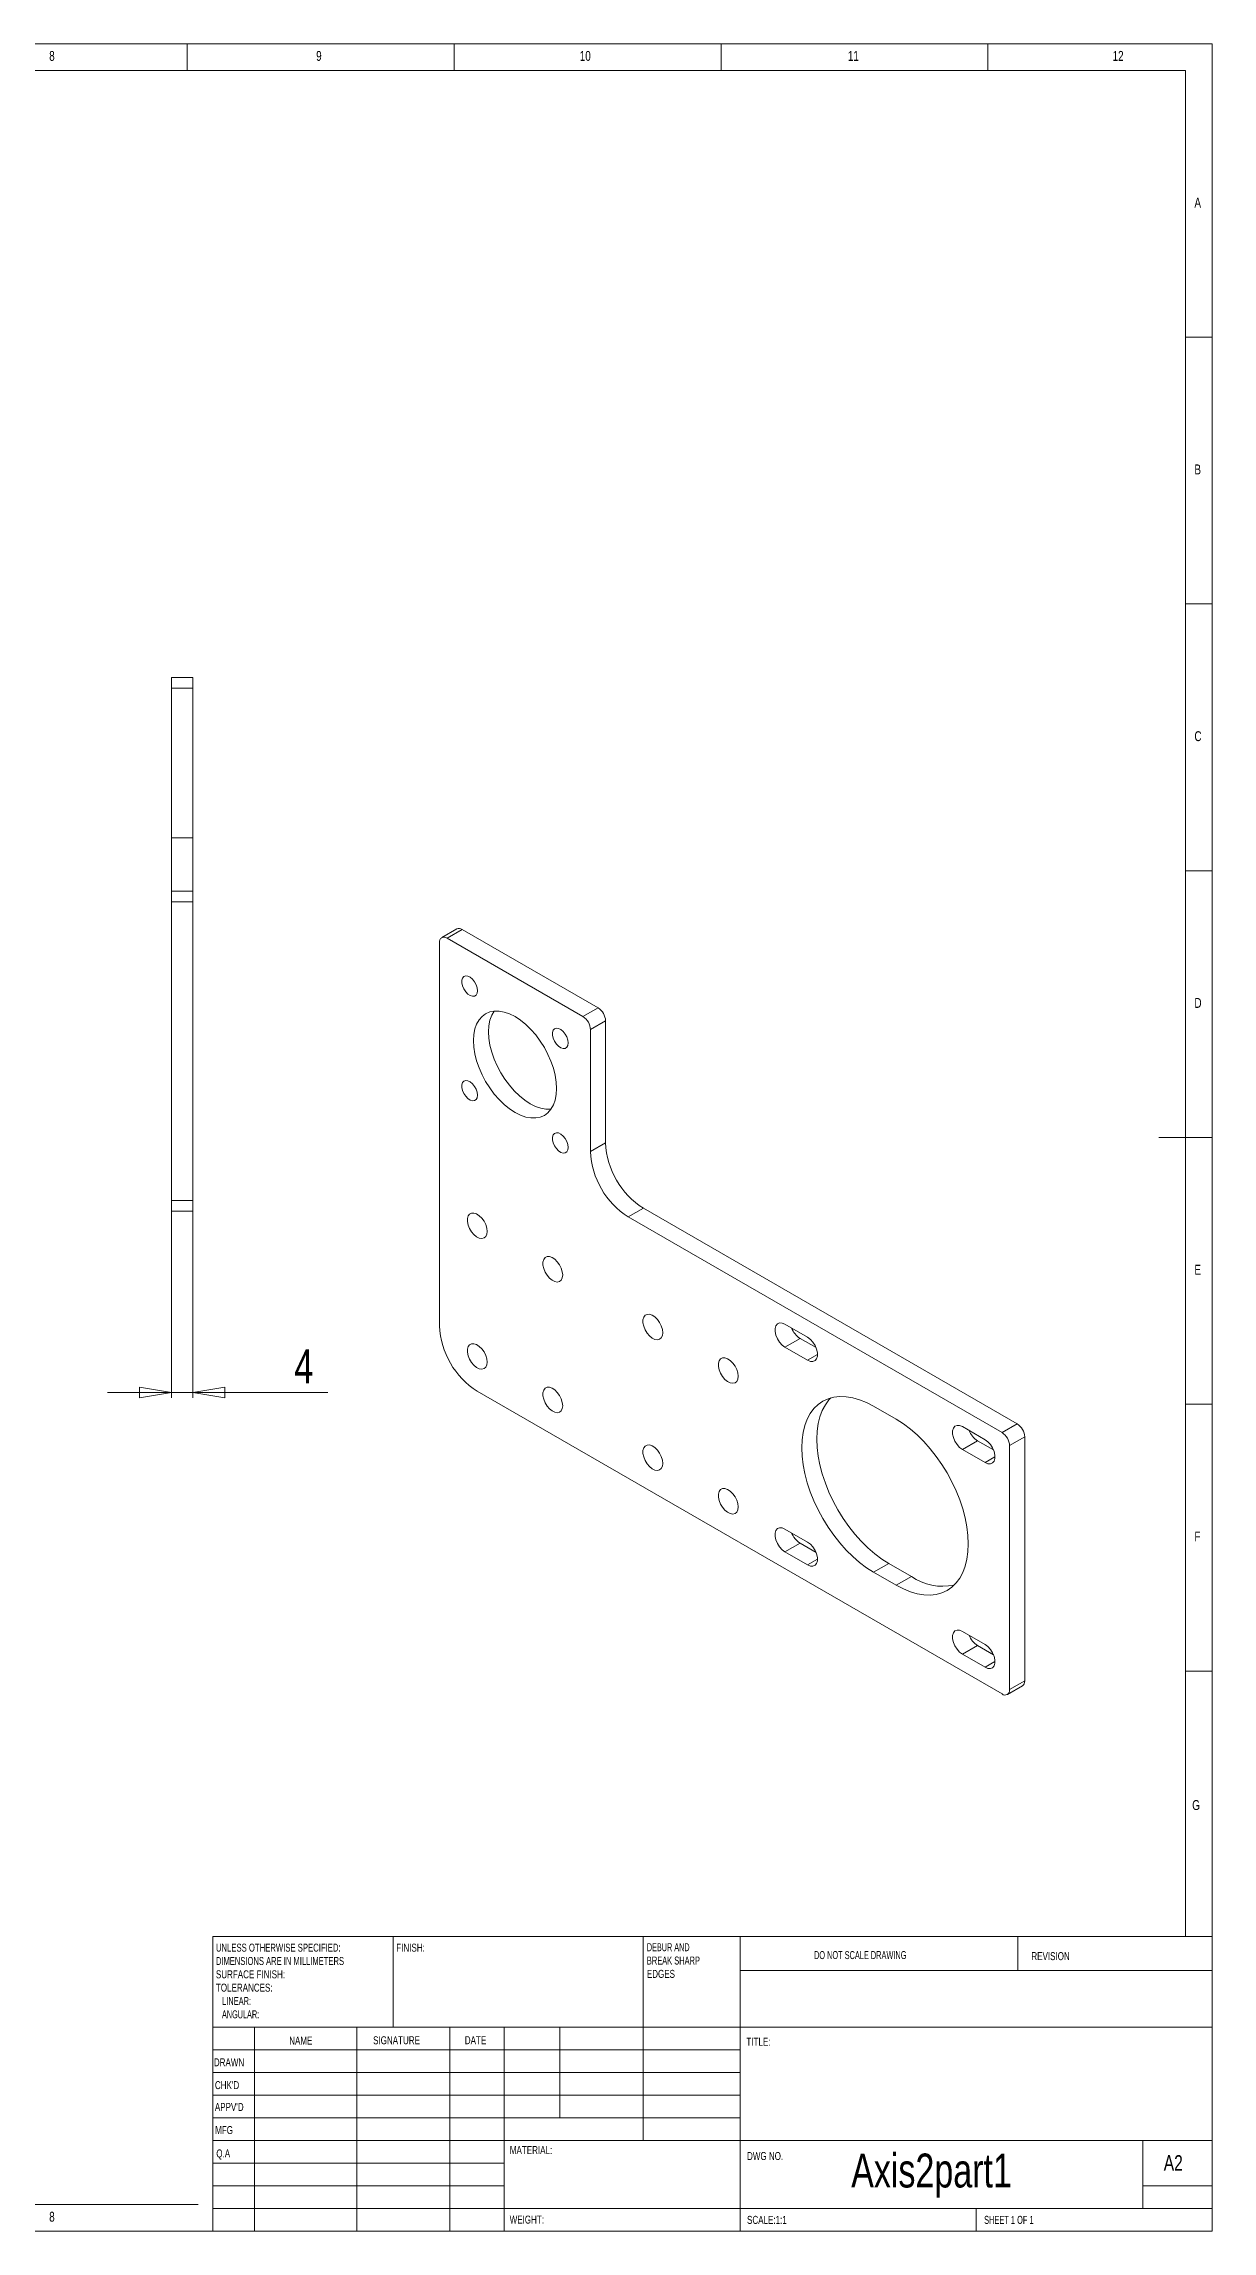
# Model space of a CAD drawing. Header units: millimetres. Extents: x 5 to 589, y 5 to 415.
# Drawn here: x 370.2 to 589, y 5 to 415 of the extents above; entities that cross this region are included whole.
import ezdxf

# ---------------------------------------------------------------- set-up
doc = ezdxf.new("R2010")
doc.units = ezdxf.units.MM
doc.layers.add('FORMAT', color=7, linetype='Continuous', lineweight=0)
doc.styles.add('SLDTEXTSTYLE0', font='TXT', dxfattribs={"width": 0.75})
doc.styles.add('SLDTEXTSTYLE1', font='TXT', dxfattribs={"width": 0.6375})
doc.styles.add('SLDTEXTSTYLE2', font='TXT', dxfattribs={"width": 0.6875})
doc.styles.add('SLDTEXTSTYLE3', font='TXT', dxfattribs={"width": 0.65625})
doc.styles.add('SLDTEXTSTYLE4', font='TXT', dxfattribs={"width": 0.675})
doc.styles.add('SLDTEXTSTYLE5', font='TXT', dxfattribs={"width": 0.72})
doc.styles.add('SLDTEXTSTYLE6', font='TXT', dxfattribs={"width": 0.708333})
doc.styles.add('SLDTEXTSTYLE7', font='TXT', dxfattribs={"width": 0.609375})
doc.styles.add('SLDTEXTSTYLE8', font='TXT', dxfattribs={"width": 0.625})
doc.dimstyles.new('SLDDIMSTYLE1', dxfattribs={"dimtxt": 6.35, "dimasz": 5.9944, "dimexe": 0, "dimexo": 0.0625, "dimgap": 1.5875, "dimtad": 1, "dimtoh": 1, "dimzin": 12, "dimdsep": 46, "dimtxsty": 'SLDTEXTSTYLE0', "dimblk1": 'CLOSED', "dimblk2": 'CLOSED', "dimsah": 1, "dimcen": 0.09, "dimadec": 0, "dimazin": 0, "dimtfac": 1, "dimtofl": 0, "dimtmove": 0, "dimatfit": 3, "dimldrblk": 'CLOSED', "dimfxl": 1, "dimtolj": 1, "dimtzin": 12, "dimarcsym": 0})

# ---------------------------------------------------------------- blocks, each defined once
blk = doc.blocks.new('SW_NOTE_0')
at = {"color": 0, "linetype": 'Continuous', "lineweight": 0, "char_height": 1.5, "attachment_point": 1}
for s, insert, style in [('DEBUR AND ', (0, 1.92), 'SLDTEXTSTYLE3'), ('BREAK SHARP ', (0, -0.58), 'SLDTEXTSTYLE4'), ('EDGES', (0, -3.08), 'SLDTEXTSTYLE0')]:
    blk.add_mtext(s, dxfattribs=dict(at, insert=insert, style=style))
blk = doc.blocks.new('SW_NOTE_1')
at = {"color": 0, "linetype": 'Continuous', "lineweight": 0, "char_height": 1.5, "attachment_point": 1}
for s, insert, style in [('UNLESS OTHERWISE SPECIFIED:', (0, 1.92), 'SLDTEXTSTYLE5'), ('SURFACE FINISH:', (0, -3.08), 'SLDTEXTSTYLE0'), ('DIMENSIONS ARE IN MILLIMETERS', (0, -0.58), 'SLDTEXTSTYLE6'), ('TOLERANCES:', (0, -5.58), 'SLDTEXTSTYLE0'), ('   LINEAR:', (0, -8.08), 'SLDTEXTSTYLE7'), ('   ANGULAR:', (0, -10.58), 'SLDTEXTSTYLE8')]:
    blk.add_mtext(s, dxfattribs=dict(at, insert=insert, style=style))
blk = doc.blocks.new('_Closed')
at = {"color": 0, "linetype": 'ByBlock', "lineweight": -2}
for p, q in [((-1, 0.166667), (0, 0)), ((-1, 0.166667), (-1, -0.166667)), ((0, 0), (-1, -0.166667)), ((0, 0), (-1, 0))]:
    blk.add_line(p, q, dxfattribs=at)
blk = doc.blocks.new('*D32')
at = {"layer": 'FORMAT'}
for p, q in [((394.09, 197.2), (394.09, 161.2)), ((398.09, 197.2), (398.09, 161.2)), ((394.09, 162.19), (382.1, 162.19)), ((394.09, 162.19), (398.09, 162.19)), ((398.09, 162.19), (423.36, 162.19))]:
    blk.add_line(p, q, dxfattribs=at)
at = {"layer": 'FORMAT', "xscale": 5.9944, "yscale": 5.9944}
for p, rotation in [((394.09, 162.19, -35.4), 360), ((398.09, 162.19, -35.4), 180)]:
    blk.add_blockref('_Closed', p, dxfattribs=dict(at, rotation=rotation))
at = {"layer": 'FORMAT', "insert": (417.08, 170.3), "char_height": 6.35, "attachment_point": 1, "style": 'SLDTEXTSTYLE0'}
blk.add_mtext('4', dxfattribs=at)

msp = doc.modelspace()

# ---------------------------------------------------------------- linework, layer by layer
at = {"color": 7, "linetype": 'Continuous', "lineweight": 0}
for p, q in [((589, 415), (5, 415)), ((397, 415), (397, 410)), ((447, 410), (447, 415)), ((497, 415), (497, 410)), ((547, 410), (547, 415)), ((589, 5), (589, 415)), ((584, 410), (10, 410)), ((584, 60.25), (584, 410)), ((584, 360), (589, 360)), ((589, 310), (584, 310)), ((584, 260), (589, 260)), ((589, 210), (579, 210)), ((584, 160), (589, 160)), ((589, 110), (584, 110)), ((401.8, 60.25), (589, 60.25)), ((401.8, 60.25), (401.8, 5)), ((435.6, 43.25), (435.6, 60.25)), ((482.4, 60.25), (482.4, 22)), ((500.6, 60.25), (500.6, 5)), ((552.6, 53.875), (552.6, 60.25)), ((589, 53.875), (500.6, 53.875)), ((589, 43.25), (401.8, 43.25)), ((409.6, 43.25), (409.6, 5)), ((428.791, 43.25), (428.791, 5)), ((446.199, 43.25), (446.199, 5)), ((456.4, 5), (456.4, 43.25)), ((466.8, 26.25), (466.8, 43.25)), ((500.6, 39), (401.8, 39)), ((500.6, 34.75), (401.8, 34.75)), ((500.6, 30.5), (401.8, 30.5)), ((500.6, 26.25), (401.8, 26.25)), ((456.4, 22), (401.8, 22)), ((456.4, 22), (589, 22)), ((576, 9.25), (576, 22)), ((456.4, 17.75), (401.8, 17.75)), ((456.4, 13.5), (401.8, 13.5)), ((589, 13.5), (576, 13.5)), ((10, 10), (399.055, 10)), ((401.8, 9.25), (589, 9.25)), ((544.8, 5), (544.8, 9.25)), ((5, 5), (589, 5))]:
    msp.add_line(p, q, dxfattribs=at)
at = {"color": 7, "linetype": 'Continuous', "lineweight": 15}
for p, q in [((394.093, 296.188), (398.093, 296.188)), ((394.093, 294.188), (394.093, 296.188)), ((398.093, 296.188), (398.093, 294.188)), ((398.093, 294.188), (394.093, 294.188)), ((394.093, 266.188), (394.093, 294.188)), ((398.093, 266.188), (398.093, 294.188)), ((394.093, 266.188), (398.093, 266.188)), ((394.093, 256.188), (394.093, 266.188)), ((398.093, 256.188), (398.093, 266.188)), ((394.093, 256.188), (398.093, 256.188)), ((394.093, 254.188), (394.093, 256.188)), ((398.093, 256.188), (398.093, 254.188)), ((398.093, 254.188), (394.093, 254.188)), ((394.093, 198.188), (394.093, 254.188)), ((398.093, 198.188), (398.093, 254.188)), ((444.272, 246.541), (444.272, 174.686)), ((447.515, 249.09), (444.686, 247.457)), ((448.515, 248.991), (445.686, 247.358)), ((471.142, 232.663), (445.686, 247.358)), ((473.971, 234.295), (448.515, 248.991)), ((471.142, 232.663), (473.971, 234.295)), ((475.385, 231.846), (472.556, 230.213)), ((472.556, 207.35), (472.556, 230.213)), ((475.385, 208.983), (475.385, 231.846)), ((472.556, 207.35), (475.385, 208.983)), ((394.093, 198.188), (398.093, 198.188)), ((394.093, 196.188), (394.093, 198.188)), ((398.093, 198.188), (398.093, 196.188)), ((398.093, 196.188), (394.093, 196.188)), ((479.627, 195.103), (482.456, 196.735)), ((549.631, 154.69), (479.627, 195.103)), ((552.459, 156.323), (482.456, 196.735)), ((513.215, 172.549), (508.972, 174.998)), ((508.972, 170.711), (511.801, 172.344)), ((511.801, 172.344), (514.796, 170.615)), ((508.972, 170.711), (513.215, 168.262)), ((513.215, 168.262), (515.071, 169.333)), ((451.343, 162.438), (549.631, 105.698)), ((529.832, 157.179), (525.589, 159.628)), ((546.449, 153.363), (542.206, 155.812)), ((549.631, 154.69), (552.459, 156.323)), ((542.206, 151.526), (545.035, 153.158)), ((545.035, 153.158), (548.03, 151.429)), ((553.874, 153.874), (551.045, 152.241)), ((551.045, 106.515), (551.045, 152.241)), ((553.874, 108.147), (553.874, 153.874)), ((542.206, 151.526), (546.449, 149.076)), ((546.449, 149.076), (548.305, 150.148)), ((513.215, 134.171), (508.972, 136.621)), ((508.972, 132.334), (511.801, 133.967)), ((508.972, 132.334), (513.215, 129.885)), ((511.801, 133.967), (514.796, 132.237)), ((513.215, 129.885), (515.071, 130.956)), ((525.589, 128.518), (528.418, 130.151)), ((525.589, 128.518), (529.832, 126.069)), ((528.418, 130.151), (532.66, 127.702)), ((529.832, 126.069), (532.66, 127.702)), ((546.449, 114.986), (542.206, 117.435)), ((542.206, 113.148), (545.035, 114.781)), ((542.206, 113.148), (546.449, 110.699)), ((545.035, 114.781), (548.03, 113.052)), ((546.449, 110.699), (548.305, 111.77)), ((550.631, 105.599), (553.459, 107.232)), ((551.045, 106.515), (553.874, 108.147))]:
    msp.add_line(p, q, dxfattribs=at)
at = {"color": 7, "linetype": 'Continuous', "lineweight": 15, "flags": 128}
for points in [[(451.414, 237.519), (451.348, 238.063), (451.156, 238.634), (450.855, 239.183), (450.471, 239.659), (450.04, 240.022), (449.599, 240.239), (449.187, 240.29), (448.84, 240.171), (448.591, 239.893), (448.461, 239.48), (448.461, 238.969), (448.591, 238.405), (448.84, 237.839), (449.187, 237.32), (449.599, 236.895), (450.04, 236.602), (450.471, 236.467), (450.855, 236.501), (451.156, 236.702), (451.348, 237.052), (451.414, 237.519)], [(466.192, 219.189), (466.126, 220.4), (465.927, 221.667), (465.6, 222.968), (465.15, 224.282), (464.585, 225.585), (463.914, 226.856), (463.149, 228.072), (462.303, 229.213), (461.391, 230.259), (460.427, 231.193), (459.43, 231.999), (458.414, 232.661), (457.399, 233.171), (456.401, 233.518), (455.438, 233.696), (454.525, 233.703), (453.679, 233.539), (452.914, 233.206), (452.243, 232.71), (451.678, 232.059), (451.228, 231.265), (450.901, 230.341), (450.703, 229.304), (450.636, 228.17), (450.703, 226.959), (450.901, 225.692), (451.228, 224.391), (451.678, 223.077), (452.243, 221.774), (452.914, 220.503), (453.679, 219.287), (454.525, 218.146), (455.438, 217.1), (456.401, 216.166), (457.399, 215.361), (458.414, 214.698), (459.43, 214.188), (460.427, 213.841), (461.391, 213.663), (462.303, 213.656), (463.149, 213.82), (463.914, 214.153), (464.585, 214.649), (465.15, 215.3), (465.6, 216.094), (465.927, 217.018), (466.126, 218.055), (466.192, 219.189)], [(454.514, 233.702), (454.507, 233.692), (454.057, 232.898), (453.73, 231.974), (453.531, 230.937), (453.465, 229.803), (453.531, 228.592), (453.73, 227.325), (454.057, 226.024), (454.507, 224.71), (455.072, 223.407), (455.743, 222.136), (456.508, 220.92), (457.354, 219.779), (458.266, 218.732), (459.23, 217.799), (460.227, 216.993), (461.243, 216.33), (462.258, 215.821), (463.256, 215.474), (464.219, 215.296), (465.132, 215.289), (465.143, 215.29)], [(468.384, 227.722), (468.319, 228.266), (468.126, 228.837), (467.825, 229.386), (467.442, 229.863), (467.011, 230.225), (466.569, 230.442), (466.157, 230.493), (465.811, 230.374), (465.562, 230.096), (465.431, 229.683), (465.431, 229.172), (465.562, 228.608), (465.811, 228.042), (466.157, 227.523), (466.569, 227.099), (467.011, 226.806), (467.442, 226.67), (467.825, 226.704), (468.126, 226.905), (468.319, 227.255), (468.384, 227.722)], [(451.414, 217.922), (451.348, 218.466), (451.156, 219.037), (450.855, 219.586), (450.471, 220.062), (450.04, 220.425), (449.599, 220.642), (449.187, 220.693), (448.84, 220.574), (448.591, 220.296), (448.461, 219.883), (448.461, 219.372), (448.591, 218.808), (448.84, 218.242), (449.187, 217.723), (449.599, 217.298), (450.04, 217.005), (450.471, 216.87), (450.855, 216.904), (451.156, 217.105), (451.348, 217.455), (451.414, 217.922)], [(468.384, 208.125), (468.319, 208.669), (468.126, 209.24), (467.825, 209.789), (467.442, 210.266), (467.011, 210.628), (466.569, 210.845), (466.157, 210.896), (465.811, 210.777), (465.562, 210.499), (465.431, 210.086), (465.431, 209.575), (465.562, 209.011), (465.811, 208.445), (466.157, 207.926), (466.569, 207.502), (467.011, 207.209), (467.442, 207.073), (467.825, 207.107), (468.126, 207.308), (468.319, 207.658), (468.384, 208.125)], [(453.199, 192.395), (453.131, 193.013), (452.929, 193.665), (452.61, 194.302), (452.197, 194.877), (451.721, 195.347), (451.217, 195.678), (450.722, 195.845), (450.273, 195.836), (449.903, 195.651), (449.641, 195.304), (449.504, 194.82), (449.504, 194.237), (449.641, 193.596), (449.903, 192.945), (450.273, 192.334), (450.722, 191.806), (451.217, 191.402), (451.721, 191.15), (452.197, 191.071), (452.61, 191.169), (452.929, 191.438), (453.131, 191.857), (453.199, 192.395)], [(467.341, 184.231), (467.273, 184.849), (467.071, 185.501), (466.752, 186.138), (466.339, 186.713), (465.863, 187.183), (465.359, 187.514), (464.864, 187.681), (464.415, 187.672), (464.045, 187.487), (463.783, 187.14), (463.646, 186.656), (463.646, 186.072), (463.783, 185.432), (464.045, 184.781), (464.415, 184.17), (464.864, 183.642), (465.359, 183.237), (465.863, 182.986), (466.339, 182.907), (466.752, 183.005), (467.071, 183.274), (467.273, 183.693), (467.341, 184.231)], [(486.08, 173.414), (486.011, 174.032), (485.81, 174.684), (485.491, 175.32), (485.078, 175.895), (484.601, 176.366), (484.097, 176.697), (483.602, 176.864), (483.153, 176.854), (482.784, 176.669), (482.521, 176.322), (482.385, 175.839), (482.385, 175.255), (482.521, 174.614), (482.784, 173.964), (483.153, 173.352), (483.602, 172.825), (484.097, 172.42), (484.601, 172.169), (485.078, 172.089), (485.491, 172.187), (485.81, 172.456), (486.011, 172.875), (486.08, 173.414)], [(508.972, 174.998), (508.449, 175.213), (507.969, 175.237), (507.57, 175.068), (507.284, 174.72), (507.135, 174.22), (507.135, 173.61), (507.284, 172.939), (507.57, 172.261), (507.969, 171.631), (508.449, 171.1), (508.972, 170.711)], [(513.215, 168.262), (513.738, 168.047), (514.219, 168.023), (514.618, 168.192), (514.903, 168.54), (515.052, 169.04), (515.052, 169.65), (514.903, 170.321), (514.618, 170.999), (514.219, 171.629), (513.738, 172.16), (513.215, 172.549)], [(453.199, 167.899), (453.131, 168.517), (452.929, 169.169), (452.61, 169.806), (452.197, 170.381), (451.721, 170.851), (451.217, 171.182), (450.722, 171.349), (450.273, 171.34), (449.903, 171.155), (449.641, 170.807), (449.504, 170.324), (449.504, 169.74), (449.641, 169.1), (449.903, 168.449), (450.273, 167.837), (450.722, 167.31), (451.217, 166.905), (451.721, 166.654), (452.197, 166.575), (452.61, 166.673), (452.929, 166.941), (453.131, 167.361), (453.199, 167.899)], [(500.222, 165.25), (500.153, 165.868), (499.952, 166.519), (499.633, 167.156), (499.22, 167.731), (498.743, 168.202), (498.239, 168.533), (497.744, 168.7), (497.295, 168.69), (496.926, 168.505), (496.663, 168.158), (496.527, 167.675), (496.527, 167.091), (496.663, 166.45), (496.926, 165.8), (497.295, 165.188), (497.744, 164.66), (498.239, 164.256), (498.743, 164.005), (499.22, 163.925), (499.633, 164.023), (499.952, 164.292), (500.153, 164.711), (500.222, 165.25)], [(467.341, 159.735), (467.273, 160.353), (467.071, 161.005), (466.752, 161.642), (466.339, 162.217), (465.863, 162.687), (465.359, 163.018), (464.864, 163.185), (464.415, 163.176), (464.045, 162.99), (463.783, 162.643), (463.646, 162.16), (463.646, 161.576), (463.783, 160.935), (464.045, 160.285), (464.415, 159.673), (464.864, 159.146), (465.359, 158.741), (465.863, 158.49), (466.339, 158.41), (466.752, 158.509), (467.071, 158.777), (467.273, 159.196), (467.341, 159.735)], [(525.589, 159.628), (524.269, 160.316), (522.961, 160.846), (521.679, 161.216), (520.435, 161.42), (519.24, 161.457), (518.106, 161.327), (517.044, 161.031), (516.064, 160.571), (515.177, 159.952), (514.389, 159.181), (513.71, 158.264), (513.144, 157.21), (512.699, 156.03), (512.378, 154.735), (512.184, 153.337), (512.119, 151.849), (512.184, 150.287), (512.378, 148.665), (512.699, 146.999), (513.144, 145.305), (513.71, 143.599), (514.389, 141.897), (515.177, 140.216), (516.064, 138.573), (517.044, 136.982), (518.106, 135.46), (519.24, 134.02), (520.435, 132.678), (521.679, 131.445), (522.961, 130.334), (524.269, 129.355), (525.589, 128.518)], [(517.585, 161.205), (517.218, 160.814), (516.538, 159.897), (515.973, 158.843), (515.527, 157.663), (515.206, 156.367), (515.012, 154.969), (514.947, 153.482), (515.012, 151.92), (515.206, 150.298), (515.527, 148.632), (515.973, 146.938), (516.538, 145.231), (517.218, 143.53), (518.005, 141.849), (518.893, 140.205), (519.872, 138.615), (520.934, 137.093), (522.068, 135.653), (523.263, 134.311), (524.508, 133.078), (525.79, 131.967), (527.098, 130.988), (528.418, 130.151)], [(529.832, 126.069), (531.152, 125.381), (532.46, 124.851), (533.742, 124.481), (534.987, 124.277), (536.182, 124.24), (537.316, 124.37), (538.378, 124.666), (539.357, 125.126), (540.245, 125.745), (541.032, 126.516), (541.712, 127.433), (542.277, 128.487), (542.722, 129.667), (543.044, 130.962), (543.238, 132.36), (543.302, 133.848), (543.238, 135.41), (543.044, 137.032), (542.722, 138.698), (542.277, 140.392), (541.712, 142.098), (541.032, 143.8), (540.245, 145.481), (539.357, 147.124), (538.378, 148.715), (537.316, 150.237), (536.182, 151.677), (534.987, 153.019), (533.742, 154.252), (532.46, 155.363), (531.152, 156.342), (529.832, 157.179)], [(542.206, 155.812), (541.683, 156.027), (541.203, 156.051), (540.804, 155.882), (540.518, 155.534), (540.369, 155.035), (540.369, 154.425), (540.518, 153.753), (540.804, 153.075), (541.203, 152.445), (541.683, 151.914), (542.206, 151.526)], [(486.08, 148.918), (486.011, 149.536), (485.81, 150.187), (485.491, 150.824), (485.078, 151.399), (484.601, 151.87), (484.097, 152.201), (483.602, 152.368), (483.153, 152.358), (482.784, 152.173), (482.521, 151.826), (482.385, 151.343), (482.385, 150.759), (482.521, 150.118), (482.784, 149.468), (483.153, 148.856), (483.602, 148.328), (484.097, 147.924), (484.601, 147.673), (485.078, 147.593), (485.491, 147.691), (485.81, 147.96), (486.011, 148.379), (486.08, 148.918)], [(546.449, 149.076), (546.972, 148.861), (547.453, 148.837), (547.852, 149.006), (548.137, 149.355), (548.286, 149.854), (548.286, 150.464), (548.137, 151.135), (547.852, 151.814), (547.453, 152.444), (546.972, 152.974), (546.449, 153.363)], [(500.222, 140.754), (500.153, 141.372), (499.952, 142.023), (499.633, 142.66), (499.22, 143.235), (498.743, 143.706), (498.239, 144.037), (497.744, 144.204), (497.295, 144.194), (496.926, 144.009), (496.663, 143.662), (496.527, 143.178), (496.527, 142.595), (496.663, 141.954), (496.926, 141.304), (497.295, 140.692), (497.744, 140.164), (498.239, 139.76), (498.743, 139.508), (499.22, 139.429), (499.633, 139.527), (499.952, 139.796), (500.153, 140.215), (500.222, 140.754)], [(508.972, 136.621), (508.449, 136.836), (507.969, 136.86), (507.57, 136.691), (507.284, 136.342), (507.135, 135.843), (507.135, 135.233), (507.284, 134.561), (507.57, 133.883), (507.969, 133.253), (508.449, 132.722), (508.972, 132.334)], [(513.215, 129.885), (513.738, 129.669), (514.219, 129.645), (514.618, 129.815), (514.903, 130.163), (515.052, 130.662), (515.052, 131.272), (514.903, 131.944), (514.618, 132.622), (514.219, 133.252), (513.738, 133.783), (513.215, 134.171)], [(542.206, 117.435), (541.683, 117.65), (541.203, 117.674), (540.804, 117.505), (540.518, 117.157), (540.369, 116.657), (540.369, 116.047), (540.518, 115.376), (540.804, 114.698), (541.203, 114.068), (541.683, 113.537), (542.206, 113.148)], [(546.449, 110.699), (546.972, 110.484), (547.453, 110.46), (547.852, 110.629), (548.137, 110.977), (548.286, 111.477), (548.286, 112.087), (548.137, 112.758), (547.852, 113.436), (547.453, 114.066), (546.972, 114.597), (546.449, 114.986)]]:
    msp.add_lwpolyline(points, dxfattribs=at)
at = {"color": 7, "linetype": 'Continuous', "lineweight": 15}
for centre, radius, start, end in [((445.134, 246.681), 0.873, 50.79671, 189.21404), ((447.929, 248.173), 1.006, 54.38242, 114.30712), ((472.314, 231.706), 3.074, 2.60548, 57.39452), ((469.486, 230.073), 3.074, 2.60548, 57.39452), ((487.849, 208.014), 15.307, 182.48735, 237.51265), ((490.678, 209.647), 15.307, 182.48735, 237.51265), ((459.565, 175.35), 15.307, 182.48713, 237.51287), ((513.989, 175.747), 4.046, 201.28504, 237.2562), ((550.803, 153.734), 3.074, 2.60548, 57.39452), ((547.223, 156.561), 4.046, 201.28504, 237.2562), ((547.975, 152.101), 3.074, 2.60548, 57.39452), ((513.989, 137.369), 4.046, 201.28504, 237.2562), ((538.489, 136.187), 10.294, 235.51265, 282.20063), ((547.223, 118.184), 4.046, 201.28504, 237.2562), ((552.922, 108.026), 0.959, 304.05635, 7.25583), ((550.183, 106.375), 0.873, 230.79671, 9.21404)]:
    msp.add_arc(centre, radius, start, end, dxfattribs=at)

# ---------------------------------------------------------------- block references
at = {"color": 7, "linetype": 'Continuous', "lineweight": 0}
for name, p in [('SW_NOTE_1', (402.394, 56.987)), ('SW_NOTE_0', (483.109, 57.069))]:
    msp.add_blockref(name, p, dxfattribs=at)

# ---------------------------------------------------------------- texts
at = {"color": 7, "linetype": 'Continuous', "lineweight": 0, "attachment_point": 1}
for s, insert, char_height, style in [('8', (371.167, 413.646), 1.852, 'SLDTEXTSTYLE0'), ('9', (421.167, 413.646), 1.852, 'SLDTEXTSTYLE0'), ('10', (470.542, 413.646), 1.8521, 'SLDTEXTSTYLE0'), ('11', (520.75, 413.646), 1.8521, 'SLDTEXTSTYLE0'), ('12', (570.333, 413.646), 1.8521, 'SLDTEXTSTYLE0'), ('A', (585.667, 386.146), 1.852, 'SLDTEXTSTYLE0'), ('B', (585.667, 336.146), 1.852, 'SLDTEXTSTYLE0'), ('C', (585.667, 286.146), 1.852, 'SLDTEXTSTYLE0'), ('D', (585.667, 236.146), 1.852, 'SLDTEXTSTYLE0'), ('E', (585.667, 186.146), 1.852, 'SLDTEXTSTYLE0'), ('F', (585.667, 136.146), 1.852, 'SLDTEXTSTYLE0'), ('G', (585.252, 85.802), 1.852, 'SLDTEXTSTYLE0'), ('FINISH:', (436.171, 58.902), 1.5, 'SLDTEXTSTYLE0'), ('DO NOT SCALE DRAWING', (514.415, 57.515), 1.5, 'SLDTEXTSTYLE2'), ('REVISION', (555.128, 57.317), 1.5, 'SLDTEXTSTYLE0'), ('NAME', (416.122, 41.484), 1.5, 'SLDTEXTSTYLE0'), ('SIGNATURE', (431.834, 41.544), 1.5, 'SLDTEXTSTYLE0'), ('DATE', (449.015, 41.559), 1.5, 'SLDTEXTSTYLE0'), ('TITLE:', (501.756, 41.261), 1.5, 'SLDTEXTSTYLE0'), ('DRAWN', (402.012, 37.412), 1.5, 'SLDTEXTSTYLE0'), ("CHK'D", (402.21, 33.137), 1.5, 'SLDTEXTSTYLE0'), ("APPV'D", (402.202, 29.047), 1.5, 'SLDTEXTSTYLE0'), ('MFG', (402.255, 24.716), 1.5, 'SLDTEXTSTYLE0'), ('MATERIAL:', (457.446, 20.968), 1.5, 'SLDTEXTSTYLE0'), ('Q.A', (402.469, 20.332), 1.5, 'SLDTEXTSTYLE0'), ('DWG NO.', (501.874, 19.851), 1.5, 'SLDTEXTSTYLE0'), ('Axis2part1', (521.383, 19.557), 6.35, 'SLDTEXTSTYLE0'), ('A2', (579.921, 19.266), 2.9104, 'SLDTEXTSTYLE0'), ('8', (371.167, 8.646), 1.852, 'SLDTEXTSTYLE0'), ('WEIGHT: ', (457.418, 7.932), 1.4986, 'SLDTEXTSTYLE0'), ('SCALE:1:1', (501.874, 7.883), 1.5, 'SLDTEXTSTYLE0'), ('SHEET 1 OF 1', (546.278, 7.883), 1.5, 'SLDTEXTSTYLE1')]:
    msp.add_mtext(s, dxfattribs=dict(at, insert=insert, char_height=char_height, style=style))

# ---------------------------------------------------------------- dimensions: what is measured, and where the dimension line sits
at = {"layer": 'FORMAT'}
dim = msp.add_linear_dim(base=(398.093, 162.188), p1=(394.093, 198.188), p2=(398.093, 198.188), dimstyle='SLDDIMSTYLE1', dxfattribs=at)
dim.commit()
dim.dimension.update_dxf_attribs({"geometry": '*D32', "text_midpoint": (419.427, 162.188), "dimtype": 160})

doc.saveas('drawing.dxf')
